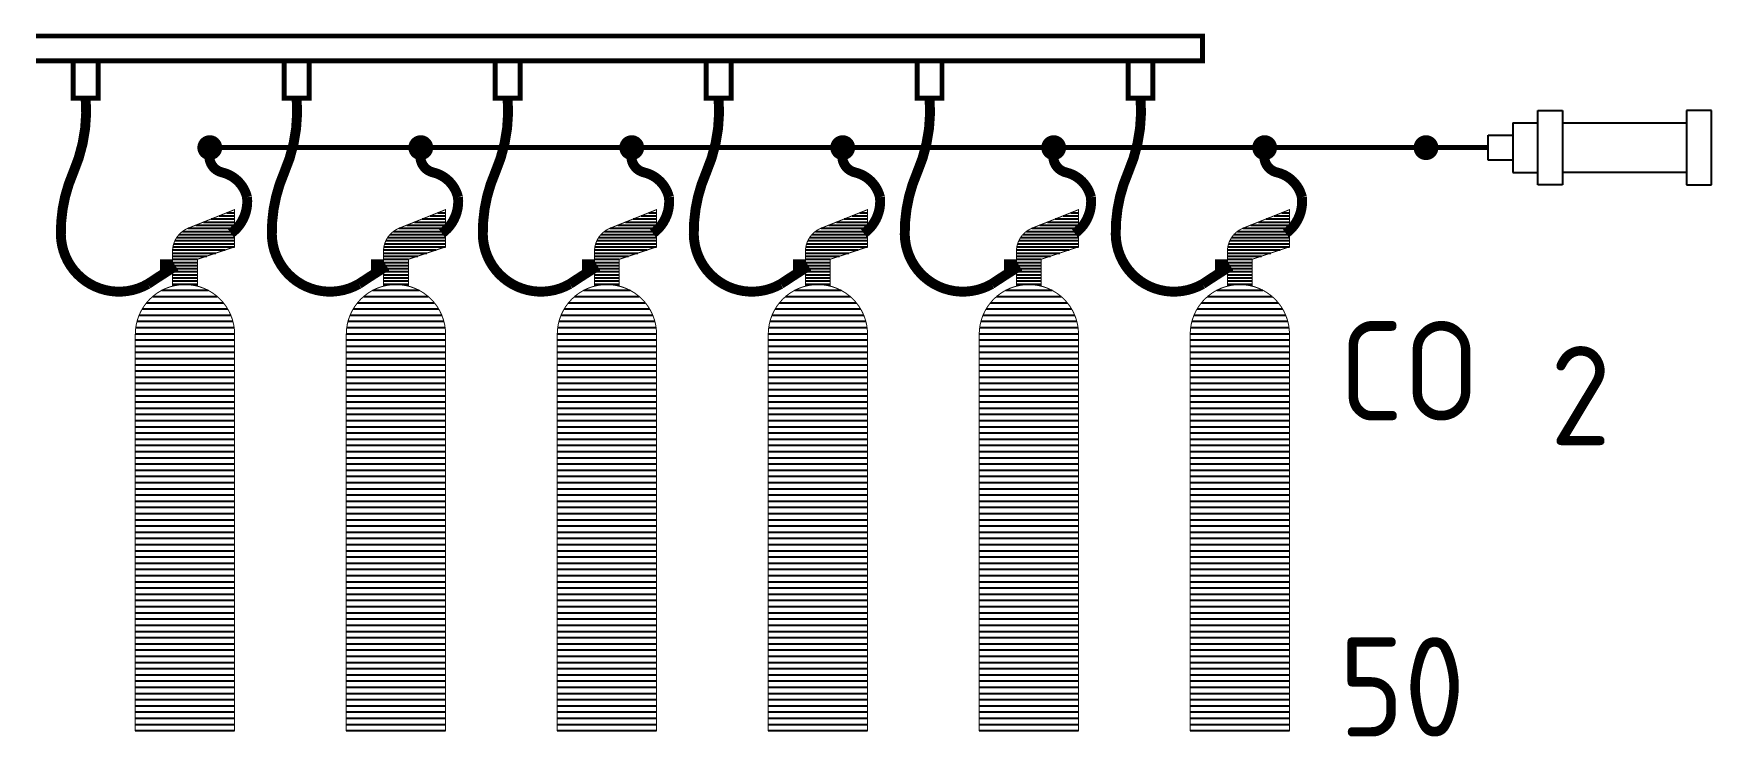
# Model space of a CAD drawing. Extents: x 126 to 159.8, y 85.9 to 100.
import ezdxf

# ---------------------------------------------------------------- set-up
doc = ezdxf.new("R2010")
doc.units = 0
doc.header["$LTSCALE"] = 2
doc.layers.get('0').update_dxf_attribs({"color": 16, "linetype": 'CONTINUOUS'})
for name, color, linetype in [('ROOD', 1, 'CONTINUOUS'), ('TXT', 7, 'CONTINUOUS'), ('VEILIG', 7, 'CONTINUOUS')]:
    doc.layers.add(name, color=color, linetype=linetype)
doc.styles.get("Standard").update_dxf_attribs({"font": 'ISO'})

# ---------------------------------------------------------------- blocks, each defined once
blk = doc.blocks.new('*X')
at = {"color": 0}
for p, q in [((9.688, 96.375), (10, 96.375)), ((9.844, 96.438), (10, 96.438)), ((8.882, 96), (10, 96)), ((8.951, 96.062), (10, 96.062)), ((9.063, 96.125), (10, 96.125)), ((9.219, 96.188), (10, 96.188)), ((9.375, 96.25), (10, 96.25)), ((9.531, 96.312), (10, 96.312)), ((8.751, 95.688), (9.812, 95.688)), ((8.758, 95.75), (10, 95.75)), ((8.773, 95.812), (10, 95.812)), ((8.798, 95.875), (10, 95.875)), ((8.833, 95.938), (10, 95.938)), ((8.75, 95.625), (9.625, 95.625)), ((8.75, 95.562), (9.438, 95.562)), ((8.75, 95.5), (9.25, 95.5)), ((8.75, 95.438), (9.25, 95.438)), ((8.75, 95.375), (9.25, 95.375)), ((8.75, 95.312), (9.25, 95.312)), ((8.75, 95.25), (9.25, 95.25)), ((8.75, 95.188), (9.25, 95.188)), ((8.75, 95.125), (9.25, 95.125)), ((8.75, 95.062), (9.25, 95.062)), ((8.75, 95), (9, 95)), ((9, 95), (9.25, 95)), ((8.35, 94.75), (9.65, 94.75)), ((8.534, 94.875), (9.466, 94.875)), ((8.077, 94.375), (9.923, 94.375)), ((8.14, 94.5), (9.86, 94.5)), ((8.227, 94.625), (9.773, 94.625)), ((8, 94), (10, 94)), ((8.009, 94.125), (9.991, 94.125)), ((8.034, 94.25), (9.966, 94.25)), ((8, 93.875), (10, 93.875)), ((8, 93.75), (10, 93.75)), ((8, 93.625), (10, 93.625)), ((8, 93.5), (10, 93.5)), ((8, 93.375), (10, 93.375)), ((8, 93.25), (10, 93.25)), ((8, 93.125), (10, 93.125)), ((8, 93), (10, 93)), ((8, 92.875), (10, 92.875)), ((8, 92.75), (10, 92.75)), ((8, 92.625), (10, 92.625)), ((8, 92.5), (10, 92.5)), ((8, 92.375), (10, 92.375)), ((8, 92.25), (10, 92.25)), ((8, 92.125), (10, 92.125)), ((8, 92), (10, 92)), ((8, 91.875), (10, 91.875)), ((8, 91.75), (10, 91.75)), ((8, 91.625), (10, 91.625)), ((8, 91.5), (10, 91.5)), ((8, 91.375), (10, 91.375)), ((8, 91.25), (10, 91.25)), ((8, 91.125), (10, 91.125)), ((8, 91), (10, 91)), ((8, 90.875), (10, 90.875)), ((8, 90.75), (10, 90.75)), ((8, 90.625), (10, 90.625)), ((8, 90.5), (10, 90.5)), ((8, 90.375), (10, 90.375)), ((8, 90.25), (10, 90.25)), ((8, 90.125), (10, 90.125)), ((8, 90), (10, 90)), ((8, 89.875), (10, 89.875)), ((8, 89.75), (10, 89.75)), ((8, 89.625), (10, 89.625)), ((8, 89.5), (10, 89.5)), ((8, 89.375), (10, 89.375)), ((8, 89.25), (10, 89.25)), ((8, 89.125), (10, 89.125)), ((8, 89), (10, 89)), ((8, 88.875), (10, 88.875)), ((8, 88.75), (10, 88.75)), ((8, 88.625), (10, 88.625)), ((8, 88.5), (10, 88.5)), ((8, 88.375), (10, 88.375)), ((8, 88.25), (10, 88.25)), ((8, 88.125), (10, 88.125)), ((8, 88), (10, 88)), ((8, 87.875), (10, 87.875)), ((8, 87.75), (10, 87.75)), ((8, 87.625), (10, 87.625)), ((8, 87.5), (10, 87.5)), ((8, 87.375), (10, 87.375)), ((8, 87.25), (10, 87.25)), ((8, 87.125), (10, 87.125)), ((8, 87), (10, 87)), ((8, 86.875), (10, 86.875)), ((8, 86.75), (10, 86.75)), ((8, 86.625), (10, 86.625)), ((8, 86.5), (10, 86.5)), ((8, 86.375), (10, 86.375)), ((8, 86.25), (10, 86.25)), ((8, 86.125), (10, 86.125)), ((8, 86), (10, 86))]:
    blk.add_line(p, q, dxfattribs=at)

msp = doc.modelspace()

# ---------------------------------------------------------------- linework, layer by layer
at = {"layer": 'VEILIG', "color": 0}
for p, q in [((156.25, 98.5), (156.75, 98.5)), ((156.25, 97), (156.25, 98.5)), ((156.75, 98.5), (156.75, 97)), ((159.75, 98.5), (159.25, 98.5)), ((159.25, 98.5), (159.25, 97)), ((159.75, 97), (159.75, 98.5)), ((155.75, 98.25), (156.25, 98.25)), ((155.75, 98.25), (155.75, 97.25)), ((156.75, 98.25), (159.25, 98.25)), ((155.25, 98), (155.75, 98)), ((155.25, 97.5), (155.25, 98)), ((155.75, 97.5), (155.25, 97.5)), ((155.75, 97.25), (156.25, 97.25)), ((159.25, 97.25), (156.75, 97.25)), ((156.75, 97), (156.25, 97)), ((159.25, 97), (159.75, 97))]:
    msp.add_line(p, q, dxfattribs=at)
for points, const_width in [([(126, 99.5), (149.5, 99.5), (149.5, 100), (126, 100)], 0.1), ([(126.75, 99.5), (126.75, 98.75), (127.25, 98.75), (127.25, 99.5)], 0.1), ([(131, 99.5), (131, 98.75), (131.5, 98.75), (131.5, 99.5)], 0.1), ([(135.25, 99.5), (135.25, 98.75), (135.75, 98.75), (135.75, 99.5)], 0.1), ([(139.5, 99.5), (139.5, 98.75), (140, 98.75), (140, 99.5)], 0.1), ([(143.75, 99.5), (143.75, 98.75), (144.25, 98.75), (144.25, 99.5)], 0.1), ([(148, 99.5), (148, 98.75), (148.5, 98.75), (148.5, 99.5)], 0.1), ([(129.5, 97.75), (155.25, 97.75)], 0.1), ([(128, 86.75), (130, 86.75)], 0.02), ([(132.25, 86.75), (134.25, 86.75)], 0.02), ([(136.5, 86.75), (138.5, 86.75)], 0.02), ([(140.75, 86.75), (142.75, 86.75)], 0.02), ([(145, 86.75), (147, 86.75)], 0.02), ([(149.25, 86.75), (151.25, 86.75)], 0.02)]:
    msp.add_lwpolyline(points, dxfattribs=dict(at, const_width=const_width))
at = {"layer": 'VEILIG', "color": 0, "const_width": 0.2}
for points in [[(128.813, 95.362, 0.009083), (128.25, 95, -0.570117), (126.5, 96, -0.106769), (126.75, 97.25, 0.123106), (127, 98.75)], [(133.063, 95.362, 0.009083), (132.5, 95, -0.570117), (130.75, 96, -0.106769), (131, 97.25, 0.123106), (131.25, 98.75)], [(137.313, 95.362, 0.009083), (136.75, 95, -0.570117), (135, 96, -0.106769), (135.25, 97.25, 0.123106), (135.5, 98.75)], [(141.563, 95.362, 0.009083), (141, 95, -0.570117), (139.25, 96, -0.106769), (139.5, 97.25, 0.123106), (139.75, 98.75)], [(145.813, 95.362, 0.009083), (145.25, 95, -0.570117), (143.5, 96, -0.106769), (143.75, 97.25, 0.123106), (144, 98.75)], [(150.063, 95.362, 0.009083), (149.5, 95, -0.570117), (147.75, 96, -0.106769), (148, 97.25, 0.123106), (148.25, 98.75)], [(129.5, 97.75, 0.117219), (129.5, 97.5, 0.283242), (129.75, 97.25, -0.283242), (130.25, 96.75, -0.268286), (129.927, 96.021, 0.026767)], [(133.75, 97.75, 0.117219), (133.75, 97.5, 0.283242), (134, 97.25, -0.283242), (134.5, 96.75, -0.268286), (134.177, 96.021, 0.026767)], [(138, 97.75, 0.117219), (138, 97.5, 0.283242), (138.25, 97.25, -0.283242), (138.75, 96.75, -0.268286), (138.427, 96.021, 0.026767)], [(142.25, 97.75, 0.117219), (142.25, 97.5, 0.283242), (142.5, 97.25, -0.283242), (143, 96.75, -0.268286), (142.677, 96.021, 0.026767)], [(146.5, 97.75, 0.117219), (146.5, 97.5, 0.283242), (146.75, 97.25, -0.283242), (147.25, 96.75, -0.268286), (146.927, 96.021, 0.026767)], [(150.75, 97.75, 0.117219), (150.75, 97.5, 0.283242), (151, 97.25, -0.283242), (151.5, 96.75, -0.268286), (151.177, 96.021, 0.026767)]]:
    msp.add_lwpolyline(points, format="xyb", dxfattribs=at)
at = {"layer": 'VEILIG', "color": 0}
for points, const_width in [([(129.375, 97.75, 1), (129.625, 97.75, 1)], 0.25), ([(133.625, 97.75, 1), (133.875, 97.75, 1)], 0.25), ([(137.875, 97.75, 1), (138.125, 97.75, 1)], 0.25), ([(142.125, 97.75, 1), (142.375, 97.75, 1)], 0.25), ([(146.375, 97.75, 1), (146.625, 97.75, 1)], 0.25), ([(150.625, 97.75, 1), (150.875, 97.75, 1)], 0.25), ([(153.875, 97.75, 1), (154.125, 97.75, 1)], 0.25), ([(129.064, 96.126), (130, 96.5), (130, 95.75), (129.25, 95.5), (129.25, 94.968, 0.127017), (128.75, 94.968), (128.75, 95.661, -0.306678)], 0.02), ([(133.314, 96.126), (134.25, 96.5), (134.25, 95.75), (133.5, 95.5), (133.5, 94.968, 0.127017), (133, 94.968), (133, 95.661, -0.306678)], 0.02), ([(137.564, 96.126), (138.5, 96.5), (138.5, 95.75), (137.75, 95.5), (137.75, 94.968, 0.127017), (137.25, 94.968), (137.25, 95.661, -0.306678)], 0.02), ([(141.814, 96.126), (142.75, 96.5), (142.75, 95.75), (142, 95.5), (142, 94.968, 0.127017), (141.5, 94.968), (141.5, 95.661, -0.306678)], 0.02), ([(146.064, 96.126), (147, 96.5), (147, 95.75), (146.25, 95.5), (146.25, 94.968, 0.127017), (145.75, 94.968), (145.75, 95.661, -0.306678)], 0.02), ([(150.314, 96.126), (151.25, 96.5), (151.25, 95.75), (150.5, 95.5), (150.5, 94.968, 0.127017), (150, 94.968), (150, 95.661, -0.306678)], 0.02), ([(130, 86), (130, 93.99, 1), (128, 93.99), (128, 86)], 0.02), ([(134.25, 86), (134.25, 93.99, 1), (132.25, 93.99), (132.25, 86)], 0.02), ([(138.5, 86), (138.5, 93.99, 1), (136.5, 93.99), (136.5, 86)], 0.02), ([(142.75, 86), (142.75, 93.99, 1), (140.75, 93.99), (140.75, 86)], 0.02), ([(147, 86), (147, 93.99, 1), (145, 93.99), (145, 86)], 0.02), ([(151.25, 86), (151.25, 93.99, 1), (149.25, 93.99), (149.25, 86)], 0.02)]:
    msp.add_lwpolyline(points, format="xyb", close=True, dxfattribs=dict(at, const_width=const_width))
for points in [[(128.75, 95.5), (128.75, 95.25), (128.5, 95.5), (128.5, 95.25)], [(133, 95.5), (133, 95.25), (132.75, 95.5), (132.75, 95.25)], [(137.25, 95.5), (137.25, 95.25), (137, 95.5), (137, 95.25)], [(141.5, 95.5), (141.5, 95.25), (141.25, 95.5), (141.25, 95.25)], [(145.75, 95.5), (145.75, 95.25), (145.5, 95.5), (145.5, 95.25)], [(150, 95.5), (150, 95.25), (149.75, 95.5), (149.75, 95.25)]]:
    msp.add_solid(points, dxfattribs=at)

# ---------------------------------------------------------------- block references
at = {"layer": 'ROOD', "color": 0}
for p in [(120, 0), (124.25, 0), (128.5, 0), (132.75, 0), (137, 0), (141.25, 0)]:
    msp.add_blockref('*X', p, dxfattribs=at)
at = {"layer": 'VEILIG', "color": 0}
for p in [(120, 0), (124.25, 0), (128.5, 0), (132.75, 0), (137, 0), (141.25, 0)]:
    msp.add_blockref('*X', p, dxfattribs=at)

# ---------------------------------------------------------------- texts
at = {"layer": 'TXT', "color": 0}
for s, p in [('CO', (152.25, 92.25)), ('2', (156.5, 91.75)), ('50', (152.25, 85.881))]:
    msp.add_text(s, height=2, dxfattribs=at).set_placement(p)

doc.saveas('drawing.dxf')
